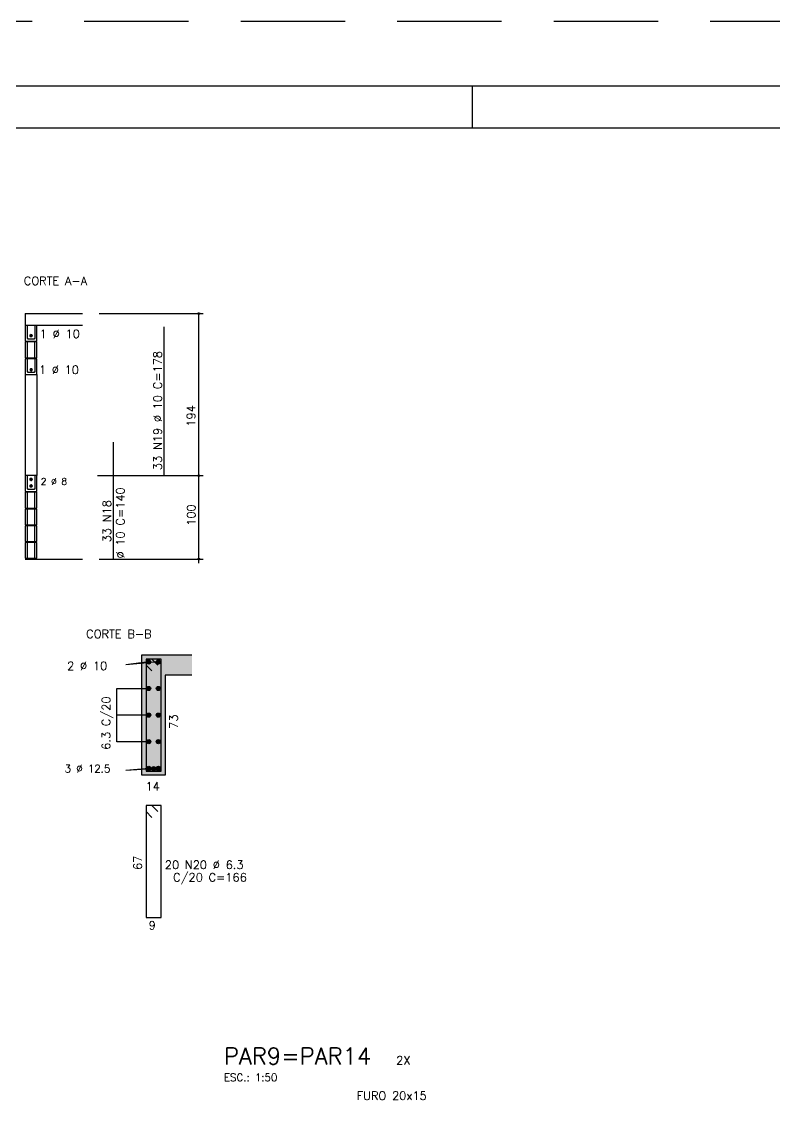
# Model space of a CAD drawing. Extents: x -1 to 122, y -1 to 61.
# Drawn here: x 50.23 to 68.27, y 35.19 to 61.05 of the extents above; entities that cross this region are included whole.
import ezdxf

# ---------------------------------------------------------------- set-up
doc = ezdxf.new("R2010")
doc.units = 0
doc.header["$MEASUREMENT"] = 0
doc.linetypes.add('HIDDEN', pattern=[0.375, 0.25, -0.125])
doc.layers.get('0').update_dxf_attribs({"linetype": 'CONTINUOUS'})
doc.layers.get('Defpoints').update_dxf_attribs({"linetype": 'CONTINUOUS'})
for name, color, linetype in [('ARQ_FOLHA', 7, 'CONTINUOUS'), ('PENA_01', 1, 'CONTINUOUS'), ('PENA_02', 2, 'CONTINUOUS'), ('PENA_03', 3, 'CONTINUOUS'), ('PENA_04', 4, 'CONTINUOUS'), ('PENA_05', 5, 'CONTINUOUS'), ('PENA_06', 6, 'CONTINUOUS'), ('PENA_10', 253, 'CONTINUOUS')]:
    doc.layers.add(name, color=color, linetype=linetype)
doc.styles.get("Standard").update_dxf_attribs({"font": 'ROMANS.SHX'})

# ---------------------------------------------------------------- blocks, each defined once
blk = doc.blocks.new('FOLHA A1+1 - 1102 X 594')
at = {"layer": 'ARQ_FOLHA', "color": 1}
blk.add_line((-587.5, 584), (-587.5, 594), dxfattribs=at)
for points in [[(-1189, 0), (0, 0), (0, 594), (-1189, 594)], [(-1164, 10), (-10, 10), (-10, 584), (-1164, 584)]]:
    blk.add_lwpolyline(points, close=True, dxfattribs=at)
at = {"layer": 'Defpoints', "color": 8, "linetype": 'HIDDEN', "ltscale": 100}
blk.add_lwpolyline([(-1208.5, 609.5), (-1208.5, -15.5), (19.5, -15.5), (19.5, 609.5)], close=True, dxfattribs=at)

msp = doc.modelspace()

# ---------------------------------------------------------------- linework, layer by layer
at = {"layer": 'PENA_01', "linetype": 'Continuous'}
for p, q in [((53.28, 45.717), (52.735, 45.645)), ((53.51, 45.717), (52.735, 45.645)), ((52.514, 43.806), (52.514, 45.081)), ((52.514, 45.081), (53.28, 45.081)), ((53.28, 44.443), (52.514, 44.443)), ((53.28, 43.806), (52.514, 43.806)), ((53.28, 43.168), (52.735, 43.119)), ((53.51, 43.168), (52.735, 43.119))]:
    msp.add_line(p, q, dxfattribs=at)
at = {"layer": 'PENA_02', "linetype": 'Continuous'}
for centre, radius in [((54.481, 54.059), 0.02), ((54.481, 54.059), 0.01), ((54.481, 50.179), 0.02), ((54.481, 50.179), 0.01), ((54.481, 48.179), 0.02), ((54.481, 48.179), 0.01)]:
    msp.add_circle(centre, radius, dxfattribs=at)
at = {"layer": 'PENA_03', "linetype": 'Continuous'}
for p, q in [((50.321, 54.059), (50.321, 53.399)), ((50.321, 54.059), (51.691, 54.059)), ((52.091, 54.059), (54.581, 54.059)), ((54.481, 48.079), (54.481, 54.059)), ((50.321, 53.779), (51.691, 53.779)), ((50.371, 52.999), (50.371, 53.379)), ((50.551, 52.999), (50.551, 53.379)), ((50.321, 52.599), (50.321, 50.179)), ((50.601, 52.599), (50.601, 50.179)), ((52.049, 50.179), (54.581, 50.179)), ((50.371, 49.399), (50.371, 49.779)), ((50.551, 49.399), (50.551, 49.779)), ((50.371, 48.999), (50.371, 49.379)), ((50.551, 48.999), (50.551, 49.379)), ((50.371, 48.599), (50.371, 48.979)), ((50.551, 48.599), (50.551, 48.979)), ((50.371, 48.199), (50.371, 48.579)), ((50.551, 48.199), (50.551, 48.579)), ((50.321, 48.179), (51.691, 48.179)), ((52.091, 48.179), (54.581, 48.179)), ((53.115, 43.003), (53.115, 45.883)), ((53.115, 45.883), (54.315, 45.883)), ((54.315, 45.403), (53.675, 45.403)), ((53.675, 45.403), (53.675, 43.003)), ((53.675, 43.003), (53.115, 43.003))]:
    msp.add_line(p, q, dxfattribs=at)
for points in [[(50.321, 53.399), (50.601, 53.399), (50.601, 53.779)], [(50.551, 53.779), (50.551, 53.469), (50.531, 53.449), (50.391, 53.449), (50.371, 53.469), (50.371, 53.779)], [(50.485, 53.53), (50.483, 53.541), (50.477, 53.549), (50.468, 53.554), (50.457, 53.555), (50.448, 53.552), (50.44, 53.545), (50.436, 53.536), (50.436, 53.525), (50.44, 53.516), (50.448, 53.509), (50.457, 53.505), (50.468, 53.507), (50.477, 53.512), (50.483, 53.52), (50.485, 53.53)], [(50.321, 52.999), (50.601, 52.999), (50.601, 53.379), (50.321, 53.379), (50.321, 52.999)], [(50.321, 52.599), (50.601, 52.599), (50.601, 52.979), (50.321, 52.979), (50.321, 52.599)], [(50.551, 52.979), (50.551, 52.669), (50.531, 52.649), (50.391, 52.649), (50.371, 52.669), (50.371, 52.979)], [(50.487, 52.714), (50.485, 52.725), (50.479, 52.733), (50.47, 52.738), (50.46, 52.739), (50.45, 52.736), (50.442, 52.729), (50.438, 52.72), (50.438, 52.709), (50.442, 52.7), (50.45, 52.693), (50.46, 52.689), (50.47, 52.691), (50.479, 52.696), (50.485, 52.704), (50.487, 52.714)], [(50.321, 49.799), (50.601, 49.799), (50.601, 50.179), (50.321, 50.179), (50.321, 49.799)], [(50.551, 50.179), (50.551, 49.869), (50.531, 49.849), (50.391, 49.849), (50.371, 49.869), (50.371, 50.179)], [(50.485, 50.089), (50.483, 50.099), (50.477, 50.108), (50.468, 50.113), (50.457, 50.114), (50.448, 50.111), (50.44, 50.104), (50.436, 50.094), (50.436, 50.084), (50.44, 50.074), (50.448, 50.067), (50.457, 50.064), (50.468, 50.065), (50.477, 50.071), (50.483, 50.079), (50.485, 50.089)], [(50.485, 49.93), (50.483, 49.941), (50.477, 49.949), (50.468, 49.954), (50.457, 49.955), (50.448, 49.952), (50.44, 49.945), (50.436, 49.936), (50.436, 49.925), (50.44, 49.916), (50.448, 49.909), (50.457, 49.905), (50.468, 49.907), (50.477, 49.912), (50.483, 49.92), (50.485, 49.93)], [(50.321, 49.399), (50.601, 49.399), (50.601, 49.779), (50.321, 49.779), (50.321, 49.399)], [(50.321, 48.999), (50.601, 48.999), (50.601, 49.379), (50.321, 49.379), (50.321, 48.999)], [(50.321, 48.599), (50.601, 48.599), (50.601, 48.979), (50.321, 48.979), (50.321, 48.599)], [(50.321, 48.199), (50.601, 48.199), (50.601, 48.579), (50.321, 48.579), (50.321, 48.199)]]:
    msp.add_lwpolyline(points, dxfattribs=at)
for centre, radius in [((50.46, 53.53), 0.025), ((50.462, 52.714), 0.025), ((50.46, 50.089), 0.025), ((50.46, 49.93), 0.025), ((53.28, 45.718), 0.05), ((53.28, 45.717), 0.05), ((53.51, 45.718), 0.05), ((53.51, 45.717), 0.05), ((53.28, 45.081), 0.05), ((53.51, 45.081), 0.05), ((53.28, 44.443), 0.05), ((53.51, 44.443), 0.05), ((53.28, 43.806), 0.05), ((53.51, 43.806), 0.05), ((53.28, 43.168), 0.05), ((53.28, 43.161), 0.05), ((53.395, 43.161), 0.05), ((53.509, 43.161), 0.05), ((53.51, 43.168), 0.05)]:
    msp.add_circle(centre, radius, dxfattribs=at)
for points in [[(50.485, 53.53), (50.44, 53.545), (50.436, 53.536)], [(50.485, 53.53), (50.436, 53.536), (50.436, 53.525)], [(50.485, 53.53), (50.436, 53.525), (50.44, 53.516)], [(50.485, 53.53), (50.448, 53.552), (50.437, 53.539)], [(50.485, 53.53), (50.437, 53.539), (50.437, 53.522)], [(50.485, 53.53), (50.437, 53.522), (50.448, 53.509)], [(50.485, 53.53), (50.448, 53.552), (50.44, 53.545)], [(50.485, 53.53), (50.44, 53.516), (50.448, 53.509)], [(50.485, 53.53), (50.464, 53.555), (50.448, 53.552)], [(50.485, 53.53), (50.457, 53.555), (50.448, 53.552)], [(50.485, 53.53), (50.448, 53.509), (50.464, 53.506)], [(50.485, 53.53), (50.448, 53.509), (50.457, 53.505)], [(50.485, 53.53), (50.468, 53.554), (50.457, 53.555)], [(50.485, 53.53), (50.457, 53.505), (50.468, 53.507)], [(50.485, 53.53), (50.479, 53.546), (50.464, 53.555)], [(50.485, 53.53), (50.464, 53.506), (50.479, 53.514)], [(50.485, 53.53), (50.477, 53.549), (50.468, 53.554)], [(50.485, 53.53), (50.468, 53.507), (50.477, 53.512)], [(50.485, 53.53), (50.483, 53.541), (50.477, 53.549)], [(50.485, 53.53), (50.477, 53.512), (50.483, 53.52)], [(50.485, 53.53), (50.479, 53.514), (50.485, 53.53)], [(50.485, 53.53), (50.483, 53.52), (50.485, 53.53)], [(50.487, 52.714), (50.442, 52.729), (50.438, 52.72)], [(50.487, 52.714), (50.438, 52.72), (50.438, 52.709)], [(50.487, 52.714), (50.438, 52.709), (50.442, 52.7)], [(50.487, 52.714), (50.45, 52.736), (50.439, 52.723)], [(50.487, 52.714), (50.439, 52.723), (50.439, 52.706)], [(50.487, 52.714), (50.439, 52.706), (50.45, 52.693)], [(50.487, 52.714), (50.45, 52.736), (50.442, 52.729)], [(50.487, 52.714), (50.442, 52.7), (50.45, 52.693)], [(50.487, 52.714), (50.466, 52.739), (50.45, 52.736)], [(50.487, 52.714), (50.46, 52.739), (50.45, 52.736)], [(50.487, 52.714), (50.45, 52.693), (50.466, 52.69)], [(50.487, 52.714), (50.45, 52.693), (50.46, 52.689)], [(50.487, 52.714), (50.47, 52.738), (50.46, 52.739)], [(50.487, 52.714), (50.46, 52.689), (50.47, 52.691)], [(50.487, 52.714), (50.481, 52.73), (50.466, 52.739)], [(50.487, 52.714), (50.466, 52.69), (50.481, 52.698)], [(50.487, 52.714), (50.479, 52.733), (50.47, 52.738)], [(50.487, 52.714), (50.47, 52.691), (50.479, 52.696)], [(50.487, 52.714), (50.485, 52.725), (50.479, 52.733)], [(50.487, 52.714), (50.479, 52.696), (50.485, 52.704)], [(50.487, 52.714), (50.481, 52.698), (50.487, 52.714)], [(50.487, 52.714), (50.485, 52.704), (50.487, 52.714)], [(50.485, 50.089), (50.44, 50.104), (50.436, 50.094)], [(50.485, 50.089), (50.436, 50.094), (50.436, 50.084)], [(50.485, 50.089), (50.436, 50.084), (50.44, 50.074)], [(50.485, 49.93), (50.44, 49.945), (50.436, 49.936)], [(50.485, 49.93), (50.436, 49.936), (50.436, 49.925)], [(50.485, 49.93), (50.436, 49.925), (50.44, 49.916)], [(50.485, 50.089), (50.448, 50.111), (50.437, 50.098)], [(50.485, 50.089), (50.437, 50.098), (50.437, 50.081)], [(50.485, 50.089), (50.437, 50.081), (50.448, 50.067)], [(50.485, 49.93), (50.448, 49.952), (50.437, 49.939)], [(50.485, 49.93), (50.437, 49.939), (50.437, 49.922)], [(50.485, 49.93), (50.437, 49.922), (50.448, 49.909)], [(50.485, 50.089), (50.448, 50.111), (50.44, 50.104)], [(50.485, 50.089), (50.44, 50.074), (50.448, 50.067)], [(50.485, 49.93), (50.448, 49.952), (50.44, 49.945)], [(50.485, 49.93), (50.44, 49.916), (50.448, 49.909)], [(50.485, 50.089), (50.464, 50.114), (50.448, 50.111)], [(50.485, 50.089), (50.457, 50.114), (50.448, 50.111)], [(50.485, 50.089), (50.448, 50.067), (50.464, 50.064)], [(50.485, 50.089), (50.448, 50.067), (50.457, 50.064)], [(50.485, 49.93), (50.464, 49.955), (50.448, 49.952)], [(50.485, 49.93), (50.457, 49.955), (50.448, 49.952)], [(50.485, 49.93), (50.448, 49.909), (50.464, 49.906)], [(50.485, 49.93), (50.448, 49.909), (50.457, 49.905)], [(50.485, 50.089), (50.468, 50.113), (50.457, 50.114)], [(50.485, 50.089), (50.457, 50.064), (50.468, 50.065)], [(50.485, 49.93), (50.468, 49.954), (50.457, 49.955)], [(50.485, 49.93), (50.457, 49.905), (50.468, 49.907)], [(50.485, 50.089), (50.479, 50.105), (50.464, 50.114)], [(50.485, 50.089), (50.464, 50.064), (50.479, 50.073)], [(50.485, 49.93), (50.479, 49.946), (50.464, 49.955)], [(50.485, 49.93), (50.464, 49.906), (50.479, 49.914)], [(50.485, 50.089), (50.477, 50.108), (50.468, 50.113)], [(50.485, 50.089), (50.468, 50.065), (50.477, 50.071)], [(50.485, 49.93), (50.477, 49.949), (50.468, 49.954)], [(50.485, 49.93), (50.468, 49.907), (50.477, 49.912)], [(50.485, 50.089), (50.483, 50.099), (50.477, 50.108)], [(50.485, 50.089), (50.477, 50.071), (50.483, 50.079)], [(50.485, 49.93), (50.483, 49.941), (50.477, 49.949)], [(50.485, 49.93), (50.477, 49.912), (50.483, 49.92)], [(50.485, 50.089), (50.479, 50.073), (50.485, 50.089)], [(50.485, 49.93), (50.479, 49.914), (50.485, 49.93)], [(50.485, 50.089), (50.483, 50.079), (50.485, 50.089)], [(50.485, 49.93), (50.483, 49.92), (50.485, 49.93)], [(53.33, 45.718), (53.255, 45.761), (53.233, 45.735)], [(53.33, 45.717), (53.255, 45.76), (53.233, 45.734)], [(53.33, 45.718), (53.233, 45.735), (53.233, 45.701)], [(53.33, 45.717), (53.233, 45.734), (53.233, 45.7)], [(53.33, 45.718), (53.233, 45.701), (53.255, 45.675)], [(53.33, 45.717), (53.233, 45.7), (53.255, 45.674)], [(53.33, 45.718), (53.289, 45.767), (53.255, 45.761)], [(53.33, 45.717), (53.289, 45.766), (53.255, 45.76)], [(53.33, 45.718), (53.255, 45.675), (53.289, 45.669)], [(53.33, 45.717), (53.255, 45.674), (53.289, 45.668)], [(53.33, 45.718), (53.318, 45.75), (53.289, 45.767)], [(53.33, 45.717), (53.318, 45.749), (53.289, 45.766)], [(53.33, 45.718), (53.289, 45.669), (53.318, 45.686)], [(53.33, 45.717), (53.289, 45.668), (53.318, 45.685)], [(53.33, 45.718), (53.318, 45.686), (53.33, 45.718)], [(53.33, 45.717), (53.318, 45.685), (53.33, 45.717)], [(53.56, 45.718), (53.485, 45.761), (53.463, 45.735)], [(53.56, 45.717), (53.485, 45.76), (53.463, 45.734)], [(53.56, 45.718), (53.463, 45.735), (53.463, 45.701)], [(53.56, 45.717), (53.463, 45.734), (53.463, 45.7)], [(53.56, 45.718), (53.463, 45.701), (53.485, 45.675)], [(53.56, 45.717), (53.463, 45.7), (53.485, 45.674)], [(53.56, 45.718), (53.519, 45.767), (53.485, 45.761)], [(53.56, 45.717), (53.519, 45.766), (53.485, 45.76)], [(53.56, 45.718), (53.485, 45.675), (53.519, 45.669)], [(53.56, 45.717), (53.485, 45.674), (53.519, 45.668)], [(53.56, 45.718), (53.548, 45.75), (53.519, 45.767)], [(53.56, 45.717), (53.548, 45.749), (53.519, 45.766)], [(53.56, 45.718), (53.519, 45.669), (53.548, 45.686)], [(53.56, 45.717), (53.519, 45.668), (53.548, 45.685)], [(53.56, 45.718), (53.548, 45.686), (53.56, 45.718)], [(53.56, 45.717), (53.548, 45.685), (53.56, 45.717)], [(53.33, 45.081), (53.255, 45.124), (53.233, 45.098)], [(53.33, 45.081), (53.233, 45.098), (53.233, 45.063)], [(53.33, 45.081), (53.233, 45.063), (53.255, 45.037)], [(53.33, 45.081), (53.289, 45.13), (53.255, 45.124)], [(53.33, 45.081), (53.255, 45.037), (53.289, 45.031)], [(53.33, 45.081), (53.318, 45.113), (53.289, 45.13)], [(53.33, 45.081), (53.289, 45.031), (53.318, 45.048)], [(53.33, 45.081), (53.318, 45.048), (53.33, 45.081)], [(53.56, 45.081), (53.485, 45.124), (53.463, 45.098)], [(53.56, 45.081), (53.463, 45.098), (53.463, 45.063)], [(53.56, 45.081), (53.463, 45.063), (53.485, 45.037)], [(53.56, 45.081), (53.519, 45.13), (53.485, 45.124)], [(53.56, 45.081), (53.485, 45.037), (53.519, 45.031)], [(53.56, 45.081), (53.548, 45.113), (53.519, 45.13)], [(53.56, 45.081), (53.519, 45.031), (53.548, 45.048)], [(53.56, 45.081), (53.548, 45.048), (53.56, 45.081)], [(53.33, 44.443), (53.255, 44.486), (53.233, 44.46)], [(53.33, 44.443), (53.289, 44.492), (53.255, 44.486)], [(53.33, 44.443), (53.318, 44.475), (53.289, 44.492)], [(53.56, 44.443), (53.485, 44.486), (53.463, 44.46)], [(53.56, 44.443), (53.519, 44.492), (53.485, 44.486)], [(53.56, 44.443), (53.548, 44.475), (53.519, 44.492)], [(53.33, 44.443), (53.233, 44.46), (53.233, 44.426)], [(53.33, 44.443), (53.233, 44.426), (53.255, 44.4)], [(53.33, 44.443), (53.255, 44.4), (53.289, 44.394)], [(53.33, 44.443), (53.289, 44.394), (53.318, 44.411)], [(53.33, 44.443), (53.318, 44.411), (53.33, 44.443)], [(53.56, 44.443), (53.463, 44.46), (53.463, 44.426)], [(53.56, 44.443), (53.463, 44.426), (53.485, 44.4)], [(53.56, 44.443), (53.485, 44.4), (53.519, 44.394)], [(53.56, 44.443), (53.519, 44.394), (53.548, 44.411)], [(53.56, 44.443), (53.548, 44.411), (53.56, 44.443)], [(53.33, 43.806), (53.255, 43.849), (53.233, 43.823)], [(53.33, 43.806), (53.233, 43.823), (53.233, 43.788)], [(53.33, 43.806), (53.233, 43.788), (53.255, 43.762)], [(53.33, 43.806), (53.289, 43.855), (53.255, 43.849)], [(53.33, 43.806), (53.255, 43.762), (53.289, 43.756)], [(53.33, 43.806), (53.318, 43.838), (53.289, 43.855)], [(53.33, 43.806), (53.289, 43.756), (53.318, 43.773)], [(53.33, 43.806), (53.318, 43.773), (53.33, 43.806)], [(53.56, 43.806), (53.485, 43.849), (53.463, 43.823)], [(53.56, 43.806), (53.463, 43.823), (53.463, 43.788)], [(53.56, 43.806), (53.463, 43.788), (53.485, 43.762)], [(53.56, 43.806), (53.519, 43.855), (53.485, 43.849)], [(53.56, 43.806), (53.485, 43.762), (53.519, 43.756)], [(53.56, 43.806), (53.548, 43.838), (53.519, 43.855)], [(53.56, 43.806), (53.519, 43.756), (53.548, 43.773)], [(53.56, 43.806), (53.548, 43.773), (53.56, 43.806)], [(53.33, 43.168), (53.255, 43.211), (53.233, 43.185)], [(53.33, 43.161), (53.255, 43.204), (53.233, 43.178)], [(53.33, 43.168), (53.289, 43.217), (53.255, 43.211)], [(53.33, 43.161), (53.289, 43.21), (53.255, 43.204)], [(53.33, 43.168), (53.318, 43.2), (53.289, 43.217)], [(53.33, 43.161), (53.318, 43.193), (53.289, 43.21)], [(53.445, 43.161), (53.37, 43.204), (53.348, 43.178)], [(53.445, 43.161), (53.403, 43.21), (53.37, 43.204)], [(53.445, 43.161), (53.433, 43.193), (53.403, 43.21)], [(53.559, 43.161), (53.484, 43.204), (53.462, 43.178)], [(53.56, 43.168), (53.485, 43.211), (53.463, 43.185)], [(53.559, 43.161), (53.518, 43.21), (53.484, 43.204)], [(53.56, 43.168), (53.519, 43.217), (53.485, 43.211)], [(53.559, 43.161), (53.547, 43.193), (53.518, 43.21)], [(53.56, 43.168), (53.548, 43.2), (53.519, 43.217)], [(53.33, 43.168), (53.233, 43.185), (53.233, 43.151)], [(53.33, 43.161), (53.233, 43.178), (53.233, 43.144)], [(53.33, 43.168), (53.233, 43.151), (53.255, 43.125)], [(53.33, 43.161), (53.233, 43.144), (53.255, 43.118)], [(53.33, 43.168), (53.255, 43.125), (53.289, 43.119)], [(53.33, 43.161), (53.255, 43.118), (53.289, 43.112)], [(53.33, 43.168), (53.289, 43.119), (53.318, 43.136)], [(53.33, 43.161), (53.289, 43.112), (53.318, 43.129)], [(53.33, 43.168), (53.318, 43.136), (53.33, 43.168)], [(53.33, 43.161), (53.318, 43.129), (53.33, 43.161)], [(53.445, 43.161), (53.348, 43.178), (53.348, 43.144)], [(53.445, 43.161), (53.348, 43.144), (53.37, 43.118)], [(53.445, 43.161), (53.37, 43.118), (53.403, 43.112)], [(53.445, 43.161), (53.403, 43.112), (53.433, 43.129)], [(53.445, 43.161), (53.433, 43.129), (53.445, 43.161)], [(53.559, 43.161), (53.462, 43.178), (53.462, 43.144)], [(53.559, 43.161), (53.462, 43.144), (53.484, 43.118)], [(53.56, 43.168), (53.463, 43.185), (53.463, 43.151)], [(53.56, 43.168), (53.463, 43.151), (53.485, 43.125)], [(53.559, 43.161), (53.484, 43.118), (53.518, 43.112)], [(53.56, 43.168), (53.485, 43.125), (53.519, 43.119)], [(53.559, 43.161), (53.518, 43.112), (53.547, 43.129)], [(53.56, 43.168), (53.519, 43.119), (53.548, 43.136)], [(53.559, 43.161), (53.547, 43.129), (53.559, 43.161)], [(53.56, 43.168), (53.548, 43.136), (53.56, 43.168)]]:
    msp.add_solid(points, dxfattribs=at)
at = {"layer": 'PENA_04', "linetype": 'Continuous'}
for p, q in [((53.355, 45.783), (53.215, 45.783)), ((53.215, 45.783), (53.215, 43.103)), ((53.575, 45.783), (53.215, 45.783)), ((53.215, 45.783), (53.215, 45.643)), ((53.495, 45.643), (53.355, 45.783)), ((53.575, 43.103), (53.575, 45.783)), ((53.215, 45.643), (53.355, 45.503)), ((53.215, 43.103), (53.575, 43.103))]:
    msp.add_line(p, q, dxfattribs=at)
at = {"layer": 'PENA_05', "linetype": 'Continuous'}
for p, q in [((53.653, 50.179), (53.653, 53.739)), ((52.439, 48.179), (52.439, 50.979)), ((53.355, 42.275), (53.215, 42.275)), ((53.215, 42.275), (53.215, 39.595)), ((53.575, 42.275), (53.215, 42.275)), ((53.215, 42.275), (53.215, 42.135)), ((53.495, 42.135), (53.355, 42.275)), ((53.575, 39.595), (53.575, 42.275)), ((53.215, 42.135), (53.355, 41.995)), ((53.215, 39.595), (53.575, 39.595))]:
    msp.add_line(p, q, dxfattribs=at)
at = {"layer": 'PENA_10', "linetype": 'Continuous'}
for points in [[(53.115, 45.883), (54.315, 45.883), (54.315, 45.403)], [(53.115, 45.883), (54.315, 45.403), (53.675, 45.403)], [(53.115, 45.883), (53.675, 45.403), (53.675, 43.003)], [(53.115, 45.883), (53.675, 43.003), (53.115, 43.003)], [(53.115, 45.883), (53.115, 43.003), (53.115, 45.883)]]:
    msp.add_solid(points, dxfattribs=at)

# ---------------------------------------------------------------- block references
at = {"xscale": 0.09999999999999938, "yscale": 0.09999999999999938, "zscale": 0.09999999999999938}
msp.add_blockref('FOLHA A1+1 - 1102 X 594', (119.786, 0.102), dxfattribs=at)

# ---------------------------------------------------------------- texts
at = {"layer": 'PENA_02', "linetype": 'Continuous'}
msp.add_text('2X', height=0.2, dxfattribs=at).set_placement((59.21, 36.076))
at = {"layer": 'PENA_03', "linetype": 'Continuous'}
for s, height, p in [('CORTE A-A', 0.2, (50.287, 54.743)), ('1 %%c 10', 0.2, (50.668, 53.473)), ('1 %%c 10', 0.2, (50.648, 52.613)), ('2 %%c 8', 0.16, (50.693, 49.959)), ('CORTE B-B', 0.2, (51.781, 46.287)), ('2 %%c 10', 0.2, (51.325, 45.522)), ('3 %%c 12.5', 0.18, (51.265, 43.072)), ('14', 0.2, (53.203, 42.638)), ('20 N20 %%c 6.3', 0.2, (53.665, 40.758)), ('C/20 C=166', 0.2, (53.865, 40.458)), ('9', 0.2, (53.277, 39.309)), ('ESC.: 1:50', 0.18, (55.081, 35.678)), ('FURO 20x15', 0.2, (58.261, 35.229))]:
    msp.add_text(s, height=height, dxfattribs=at).set_placement(p)
for s, p in [('33 N19 %%c 10 C=178', (53.592, 50.31)), ('194', (54.395, 51.351)), ('%%c 10 C=140', (52.699, 48.193)), ('33 N18', (52.377, 48.58)), ('100', (54.397, 48.976)), ('6.3 C/20', (52.358, 43.613)), ('73', (53.976, 44.114)), ('67', (53.115, 40.735))]:
    msp.add_text(s, height=0.2, rotation=90, dxfattribs=at).set_placement(p)
at = {"layer": 'PENA_06', "linetype": 'Continuous'}
msp.add_text('PAR9=PAR14', height=0.4, dxfattribs=at).set_placement((55.081, 36.078))

doc.saveas('drawing.dxf')
